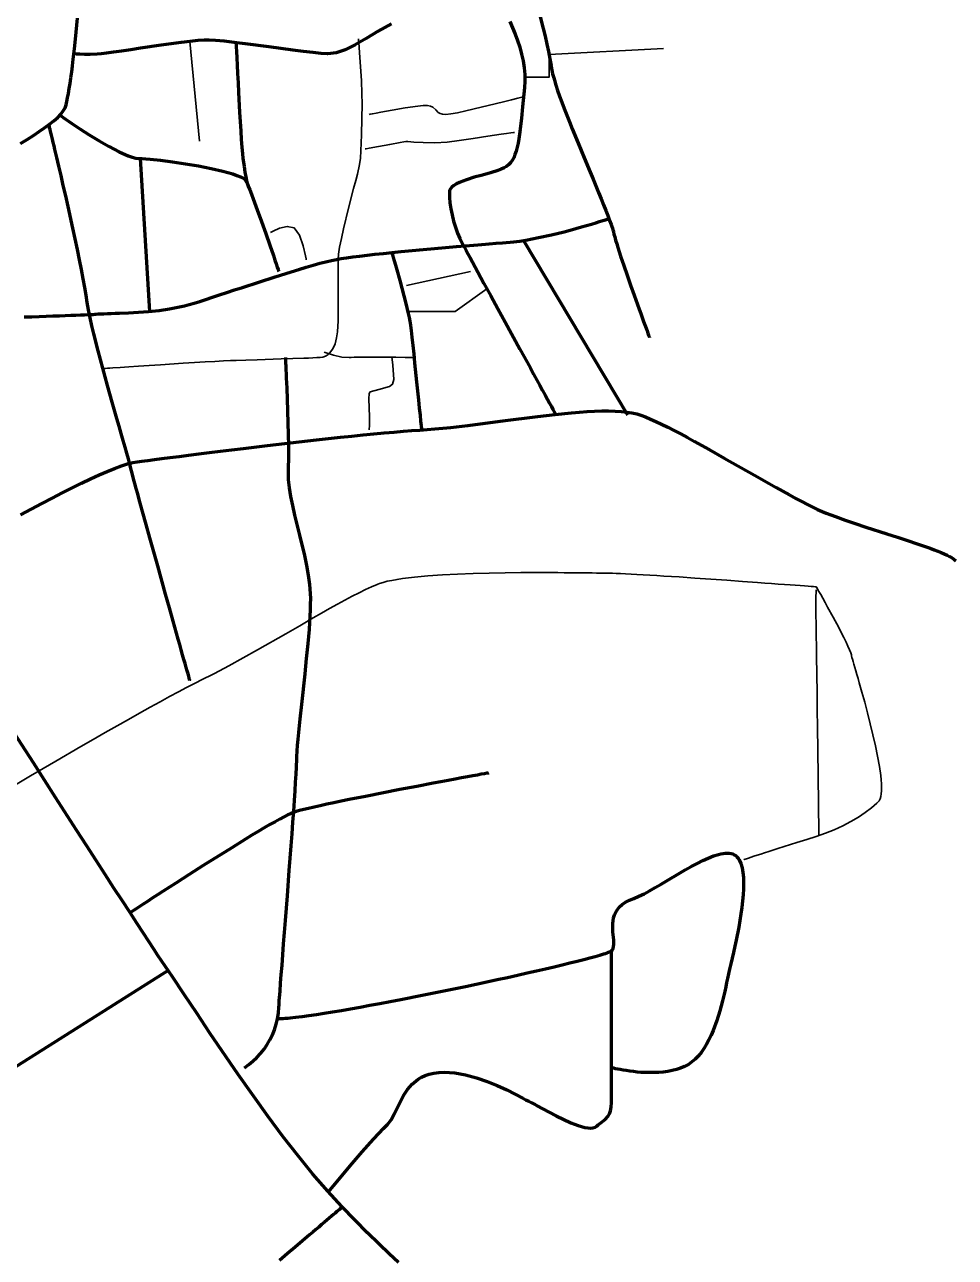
# Model space of a CAD drawing. Header units: inches. Extents: x -107 to 376, y -240 to 294.
# Drawn here: x 121.1 to 160.8, y 125 to 177.6 of the extents above; entities that cross this region are included whole.
import ezdxf

# ---------------------------------------------------------------- set-up
doc = ezdxf.new("R2010")
doc.units = ezdxf.units.IN
doc.header["$MEASUREMENT"] = 0
for name, color, linetype in [('Routes 2', 7, 'Continuous'), ('Routes 3', 7, 'Continuous'), ('Routes 4', 7, 'Continuous')]:
    doc.layers.add(name, color=color, linetype=linetype)

msp = doc.modelspace()

# ---------------------------------------------------------------- linework, layer by layer
at = {"layer": 'Routes 2', "color": 7, "lineweight": 106, "true_color": 0xffffff}
msp.add_lwpolyline([(137.04, 124.808), (136.651, 125.17), (136.213, 125.59), (135.729, 126.068), (135.201, 126.604), (134.633, 127.199), (134.027, 127.853), (133.397, 128.573), (132.758, 129.354), (132.114, 130.183), (131.471, 131.047), (130.205, 132.829), (129.001, 134.596), (128.435, 135.442), (127.899, 136.245), (127.398, 136.993), (126.932, 137.681), (126.784, 137.903), (126.603, 138.177), (126.39, 138.501), (126.147, 138.873), (125.876, 139.29), (125.577, 139.749), (125.254, 140.249), (124.906, 140.786), (124.537, 141.358), (124.147, 141.963), (123.738, 142.598), (123.312, 143.26), (122.415, 144.657), (121.468, 146.133), (120.483, 147.669)], dxfattribs=at)
at = {"layer": 'Routes 3', "color": 7, "lineweight": 70, "true_color": 0xffffff}
for points in [[(120.919, 172.562), (121.2, 172.736), (121.467, 172.905), (121.716, 173.069), (121.947, 173.229), (122.157, 173.383), (122.343, 173.533), (122.505, 173.678), (122.639, 173.818), (122.745, 173.953), (122.819, 174.083), (122.861, 174.209), (122.893, 174.351), (122.926, 174.515), (122.961, 174.701), (122.996, 174.906), (123.031, 175.129), (123.067, 175.367), (123.102, 175.62), (123.137, 175.884), (123.172, 176.158), (123.237, 176.729), (123.296, 177.318), (123.347, 177.909)], [(143.042, 178.146), (143.215, 177.477), (143.297, 177.14), (143.375, 176.808), (143.445, 176.486), (143.507, 176.179), (143.534, 176.033), (143.558, 175.892), (143.578, 175.758), (143.589, 175.691), (143.603, 175.617), (143.621, 175.538), (143.642, 175.453), (143.666, 175.362), (143.694, 175.265), (143.758, 175.057), (143.833, 174.831), (143.919, 174.587), (144.013, 174.329), (144.116, 174.057), (144.225, 173.774), (144.34, 173.482), (144.46, 173.183), (144.71, 172.57), (144.967, 171.95), (145.222, 171.339), (145.346, 171.041), (145.466, 170.751), (145.582, 170.471), (145.692, 170.203), (145.795, 169.948), (145.89, 169.708), (145.976, 169.486), (146.052, 169.283), (146.118, 169.102), (146.146, 169.019), (146.171, 168.943), (146.192, 168.873), (146.21, 168.809), (146.238, 168.698), (146.27, 168.576), (146.309, 168.438), (146.354, 168.285), (146.405, 168.12), (146.461, 167.943), (146.522, 167.756), (146.586, 167.561), (146.654, 167.359), (146.797, 166.94), (146.946, 166.514), (147.096, 166.091), (147.241, 165.684), (147.311, 165.491), (147.378, 165.306), (147.441, 165.132), (147.501, 164.969), (147.555, 164.82), (147.605, 164.685), (147.648, 164.567), (147.685, 164.467), (147.715, 164.387), (147.737, 164.327), (147.75, 164.29), (147.754, 164.281), (147.755, 164.278)], [(136.742, 177.673), (136.174, 177.356), (135.659, 177.05), (135.192, 176.778), (134.768, 176.562), (134.38, 176.426), (134.014, 176.391), (133.752, 176.408), (133.406, 176.443), (132.994, 176.491), (132.53, 176.55), (131.517, 176.683), (130.498, 176.816), (130.028, 176.875), (129.604, 176.923), (129.245, 176.957), (128.967, 176.975), (128.752, 176.974), (128.48, 176.954), (128.148, 176.92), (127.77, 176.874), (126.924, 176.757), (126.045, 176.626), (125.624, 176.563), (125.232, 176.506), (124.883, 176.456), (124.589, 176.417), (124.362, 176.392), (124.192, 176.379), (123.893, 176.365), (123.646, 176.363), (123.452, 176.368), (123.312, 176.377), (123.227, 176.385), (123.199, 176.389)], [(141.792, 177.766), (141.91, 177.503), (142.022, 177.231), (142.125, 176.952), (142.218, 176.667), (142.298, 176.378), (142.362, 176.087), (142.409, 175.796), (142.434, 175.506), (142.438, 175.22), (142.416, 174.938), (142.386, 174.662), (142.334, 174.133), (142.286, 173.637), (142.237, 173.18), (142.209, 172.967), (142.179, 172.766), (142.145, 172.576), (142.107, 172.4), (142.063, 172.237), (142.014, 172.088), (141.958, 171.954), (141.895, 171.835), (141.824, 171.732), (141.744, 171.645), (141.654, 171.576), (141.55, 171.519), (141.427, 171.465), (141.288, 171.413), (140.973, 171.314), (140.628, 171.217), (140.275, 171.119), (139.939, 171.015), (139.785, 170.96), (139.643, 170.901), (139.516, 170.839), (139.408, 170.773), (139.321, 170.703), (139.259, 170.627), (139.224, 170.546), (139.214, 170.458), (139.216, 170.257), (139.237, 170.029), (139.275, 169.78), (139.33, 169.519), (139.397, 169.254), (139.476, 168.992), (139.564, 168.742), (139.659, 168.511), (139.761, 168.302), (139.802, 168.225), (139.857, 168.123), (139.925, 167.997), (140.005, 167.849), (140.096, 167.681), (140.198, 167.494), (140.309, 167.29), (140.429, 167.07), (140.557, 166.835), (140.691, 166.589), (140.978, 166.064), (141.281, 165.509), (141.595, 164.935), (142.224, 163.784), (142.527, 163.231), (142.672, 162.967), (142.811, 162.711), (142.945, 162.468), (143.071, 162.237), (143.19, 162.02), (143.3, 161.82), (143.4, 161.637), (143.489, 161.473), (143.567, 161.331), (143.633, 161.21), (143.686, 161.114), (143.725, 161.043), (143.749, 160.999), (143.757, 160.984)], [(130.117, 176.864), (130.117, 176.852), (130.119, 176.819), (130.125, 176.69), (130.134, 176.488), (130.146, 176.224), (130.161, 175.907), (130.179, 175.548), (130.198, 175.157), (130.219, 174.745), (130.266, 173.899), (130.315, 173.091), (130.339, 172.727), (130.364, 172.404), (130.387, 172.132), (130.41, 171.921), (130.454, 171.601), (130.495, 171.342), (130.533, 171.137), (130.566, 170.983), (130.594, 170.872), (130.615, 170.8), (130.629, 170.761), (130.634, 170.75)], [(122.601, 173.776), (122.617, 173.764), (122.665, 173.73), (122.741, 173.676), (122.843, 173.605), (122.968, 173.518), (123.114, 173.419), (123.457, 173.189), (123.85, 172.936), (124.273, 172.676), (124.705, 172.428), (125.125, 172.211), (125.511, 172.043), (125.684, 171.983), (125.842, 171.942), (126.11, 171.92), (126.268, 171.912), (126.453, 171.898), (126.893, 171.852), (127.401, 171.786), (128.509, 171.606), (129.053, 171.497), (129.552, 171.381), (129.978, 171.261), (130.154, 171.2), (130.302, 171.139), (130.417, 171.079), (130.497, 171.02), (130.539, 170.959), (130.582, 170.869), (130.636, 170.745), (130.699, 170.589), (130.77, 170.406), (130.848, 170.201), (131.018, 169.738), (131.199, 169.231), (131.382, 168.715), (131.554, 168.22), (131.707, 167.778), (131.772, 167.588), (131.829, 167.423), (131.875, 167.288), (131.91, 167.186), (131.931, 167.122), (131.939, 167.1)], [(128.149, 149.637), (128.146, 149.65), (128.135, 149.687), (128.118, 149.748), (128.094, 149.831), (128.065, 149.935), (128.03, 150.06), (127.989, 150.204), (127.943, 150.366), (127.892, 150.545), (127.837, 150.74), (127.778, 150.949), (127.715, 151.173), (127.649, 151.409), (127.579, 151.657), (127.431, 152.182), (127.273, 152.741), (127.11, 153.325), (126.772, 154.531), (126.603, 155.136), (126.437, 155.731), (126.277, 156.307), (126.125, 156.855), (126.054, 157.116), (125.985, 157.367), (125.919, 157.607), (125.857, 157.834), (125.799, 158.048), (125.745, 158.248), (125.696, 158.432), (125.652, 158.599), (125.613, 158.749), (125.579, 158.88), (125.522, 159.105), (125.457, 159.346), (125.385, 159.609), (125.305, 159.89), (125.219, 160.189), (125.128, 160.503), (125.033, 160.831), (124.832, 161.519), (124.626, 162.238), (124.226, 163.709), (124.047, 164.432), (123.966, 164.784), (123.892, 165.127), (123.826, 165.458), (123.769, 165.777), (123.721, 166.085), (123.665, 166.419), (123.599, 166.786), (123.524, 167.183), (123.44, 167.603), (123.35, 168.041), (123.155, 168.953), (122.95, 169.876), (122.847, 170.33), (122.746, 170.771), (122.648, 171.194), (122.554, 171.595), (122.466, 171.967), (122.386, 172.307), (122.349, 172.463), (122.314, 172.609), (122.281, 172.744), (122.252, 172.867), (122.225, 172.979), (122.201, 173.077), (122.181, 173.162), (122.163, 173.233), (122.15, 173.29), (122.14, 173.331), (122.133, 173.356), (122.131, 173.365)], [(126.022, 171.921), (126.429, 165.397)], [(121.08, 165.159), (121.404, 165.17), (121.717, 165.18), (122.018, 165.191), (122.304, 165.201), (122.576, 165.211), (122.831, 165.22), (123.067, 165.229), (123.284, 165.237), (123.48, 165.245), (123.653, 165.253), (123.802, 165.26), (123.925, 165.266), (124.021, 165.271), (124.088, 165.276), (124.133, 165.28), (124.233, 165.287), (124.349, 165.293), (124.481, 165.299), (124.627, 165.304), (124.787, 165.309), (124.958, 165.314), (125.14, 165.32), (125.531, 165.336), (125.95, 165.36), (126.386, 165.393), (126.831, 165.44), (127.275, 165.503), (127.706, 165.585), (127.915, 165.634), (128.117, 165.689), (128.33, 165.752), (128.568, 165.826), (128.829, 165.91), (129.111, 166.001), (129.411, 166.099), (129.726, 166.202), (130.053, 166.31), (130.39, 166.422), (131.779, 166.875), (132.46, 167.09), (132.788, 167.191), (133.103, 167.285), (133.404, 167.371), (133.687, 167.449), (133.949, 167.517), (134.189, 167.573), (134.402, 167.617), (134.602, 167.652), (134.833, 167.686), (135.096, 167.722), (135.387, 167.759), (135.704, 167.797), (136.042, 167.835), (136.399, 167.873), (136.77, 167.912), (137.154, 167.95), (137.943, 168.026), (138.741, 168.099), (139.519, 168.166), (139.894, 168.198), (140.253, 168.228), (140.595, 168.255), (140.915, 168.28), (141.211, 168.303), (141.479, 168.323), (141.961, 168.366), (142.215, 168.399), (142.477, 168.441), (143.02, 168.544), (143.57, 168.666), (144.108, 168.798), (144.366, 168.866), (144.615, 168.934), (144.851, 169), (145.072, 169.063), (145.276, 169.123), (145.461, 169.178), (145.624, 169.228), (145.762, 169.271), (145.874, 169.306), (145.957, 169.332), (146.008, 169.349), (146.021, 169.353), (146.026, 169.355)], [(142.376, 168.425), (146.814, 160.984)], [(136.755, 167.91), (136.763, 167.885), (136.784, 167.813), (136.816, 167.701), (136.859, 167.552), (136.91, 167.373), (136.968, 167.17), (137.096, 166.711), (137.355, 165.737), (137.458, 165.311), (137.497, 165.131), (137.525, 164.982), (137.55, 164.814), (137.58, 164.58), (137.614, 164.292), (137.652, 163.959), (137.693, 163.592), (137.734, 163.203), (137.819, 162.395), (137.897, 161.621), (137.932, 161.273), (137.963, 160.964), (137.988, 160.706), (138.008, 160.508), (138.02, 160.382), (138.023, 160.349), (138.024, 160.337)], [(130.469, 133.116), (130.658, 133.248), (130.837, 133.393), (131.005, 133.552), (131.163, 133.724), (131.308, 133.907), (131.441, 134.101), (131.56, 134.306), (131.665, 134.519), (131.754, 134.741), (131.827, 134.97), (131.883, 135.206), (131.922, 135.447), (131.942, 135.699), (131.947, 135.78), (131.954, 135.876), (131.961, 135.986), (131.97, 136.108), (131.991, 136.391), (132.015, 136.72), (132.044, 137.09), (132.075, 137.497), (132.109, 137.936), (132.145, 138.403), (132.183, 138.893), (132.223, 139.401), (132.305, 140.457), (132.387, 141.532), (132.467, 142.592), (132.505, 143.104), (132.54, 143.599), (132.574, 144.071), (132.605, 144.517), (132.632, 144.931), (132.656, 145.31), (132.676, 145.648), (132.691, 145.941), (132.697, 146.07), (132.702, 146.185), (132.711, 146.399), (132.724, 146.63), (132.742, 146.878), (132.763, 147.141), (132.788, 147.418), (132.847, 148.005), (132.914, 148.628), (133.058, 149.93), (133.127, 150.582), (133.189, 151.219), (133.241, 151.827), (133.261, 152.116), (133.278, 152.393), (133.289, 152.657), (133.296, 152.906), (133.298, 153.137), (133.293, 153.351), (133.264, 153.736), (133.21, 154.135), (133.136, 154.549), (133.046, 154.975), (132.839, 155.842), (132.629, 156.696), (132.535, 157.106), (132.455, 157.498), (132.394, 157.867), (132.357, 158.209), (132.348, 158.517), (132.355, 158.663), (132.359, 158.828), (132.362, 159.012), (132.364, 159.212), (132.361, 159.654), (132.353, 160.136), (132.341, 160.641), (132.308, 161.652), (132.29, 162.122), (132.281, 162.341), (132.273, 162.546), (132.265, 162.735), (132.257, 162.906), (132.25, 163.056), (132.244, 163.184), (132.24, 163.288), (132.236, 163.364), (132.234, 163.412), (132.233, 163.428)], [(120.925, 156.721), (121.829, 157.202), (122.271, 157.432), (122.703, 157.654), (123.122, 157.865), (123.526, 158.063), (123.912, 158.247), (124.278, 158.415), (124.62, 158.564), (124.936, 158.694), (125.224, 158.801), (125.357, 158.846), (125.481, 158.885), (125.597, 158.918), (125.705, 158.944), (125.894, 158.976), (125.992, 158.989), (126.101, 159.003), (126.349, 159.035), (126.634, 159.072), (126.953, 159.113), (127.305, 159.158), (127.686, 159.207), (128.093, 159.258), (128.524, 159.312), (128.977, 159.369), (129.447, 159.427), (129.934, 159.487), (130.433, 159.547), (131.459, 159.671), (133.547, 159.911), (134.565, 160.023), (135.058, 160.075), (135.536, 160.124), (135.998, 160.17), (136.44, 160.212), (136.859, 160.249), (137.253, 160.282), (137.619, 160.31), (137.954, 160.333), (138.27, 160.354), (138.597, 160.38), (138.935, 160.411), (139.281, 160.447), (139.998, 160.53), (140.737, 160.624), (141.489, 160.723), (142.992, 160.917), (143.723, 161.002), (144.427, 161.072), (144.767, 161.1), (145.095, 161.122), (145.413, 161.138), (145.717, 161.147), (146.008, 161.149), (146.283, 161.142), (146.541, 161.127), (146.782, 161.102), (147.004, 161.067), (147.206, 161.021), (147.389, 160.964), (147.582, 160.891), (147.794, 160.803), (148.023, 160.7), (148.268, 160.584), (148.528, 160.456), (148.8, 160.317), (149.084, 160.169), (149.377, 160.012), (149.679, 159.847), (150.303, 159.5), (150.944, 159.138), (152.23, 158.403), (152.851, 158.05), (153.152, 157.881), (153.443, 157.718), (153.724, 157.563), (153.994, 157.418), (154.25, 157.282), (154.492, 157.157), (154.717, 157.045), (154.925, 156.946), (155.114, 156.862), (155.295, 156.788), (155.681, 156.638), (156.094, 156.488), (156.528, 156.338), (156.976, 156.189), (157.884, 155.896), (158.33, 155.754), (158.761, 155.615), (159.17, 155.48), (159.55, 155.35), (159.727, 155.287), (159.894, 155.226), (160.051, 155.166), (160.195, 155.107), (160.327, 155.05), (160.446, 154.995), (160.551, 154.942), (160.642, 154.89), (160.731, 154.828), (160.822, 154.755)], [(140.894, 145.697), (140.873, 145.693), (140.811, 145.682), (140.711, 145.664), (140.576, 145.639), (140.408, 145.608), (140.21, 145.572), (139.983, 145.53), (139.731, 145.483), (139.457, 145.432), (139.161, 145.377), (138.848, 145.318), (138.519, 145.256), (137.826, 145.124), (137.101, 144.985), (135.636, 144.699), (134.936, 144.558), (134.604, 144.49), (134.285, 144.423), (133.985, 144.359), (133.703, 144.298), (133.444, 144.24), (133.21, 144.186), (133.003, 144.136), (132.825, 144.09), (132.68, 144.05), (132.57, 144.014), (132.463, 143.972), (132.329, 143.909), (132.17, 143.829), (131.988, 143.731), (131.784, 143.618), (131.561, 143.491), (131.32, 143.35), (131.064, 143.199), (130.795, 143.037), (130.515, 142.867), (129.929, 142.506), (128.712, 141.742), (128.112, 141.36), (127.54, 140.993), (127.269, 140.819), (127.011, 140.653), (126.769, 140.496), (126.543, 140.35), (126.336, 140.215), (126.151, 140.094), (125.988, 139.988), (125.85, 139.898), (125.74, 139.826), (125.659, 139.773), (125.608, 139.74), (125.591, 139.728)], [(131.883, 135.211), (131.955, 135.212), (132.034, 135.215), (132.121, 135.22), (132.216, 135.226), (132.318, 135.235), (132.428, 135.246), (132.668, 135.272), (132.935, 135.306), (133.226, 135.346), (133.541, 135.393), (133.877, 135.445), (134.233, 135.503), (134.607, 135.566), (134.998, 135.634), (135.403, 135.706), (135.822, 135.783), (136.252, 135.863), (136.691, 135.946), (137.139, 136.032), (138.052, 136.212), (138.977, 136.399), (139.901, 136.59), (140.81, 136.783), (141.255, 136.879), (141.691, 136.974), (142.116, 137.068), (142.53, 137.161), (142.93, 137.252), (143.314, 137.34), (143.682, 137.426), (144.03, 137.509), (144.358, 137.589), (144.664, 137.665), (144.946, 137.736), (145.203, 137.804), (145.432, 137.866), (145.536, 137.896), (145.633, 137.924), (145.722, 137.951), (145.803, 137.976), (145.876, 137.999), (145.941, 138.022), (145.997, 138.042), (146.045, 138.061), (146.084, 138.079), (146.113, 138.094), (146.134, 138.108), (146.146, 138.121), (146.168, 138.148), (146.2, 138.212), (146.219, 138.287), (146.229, 138.371), (146.229, 138.465), (146.224, 138.566), (146.215, 138.674), (146.193, 138.905), (146.182, 139.149), (146.186, 139.273), (146.199, 139.398), (146.223, 139.521), (146.261, 139.643), (146.315, 139.761), (146.386, 139.875), (146.478, 139.983), (146.592, 140.085), (146.73, 140.18), (146.809, 140.224), (146.894, 140.265), (147.087, 140.343), (147.298, 140.435), (147.521, 140.545), (147.756, 140.669), (147.999, 140.806), (148.249, 140.951), (149.279, 141.561), (149.534, 141.704), (149.784, 141.839), (150.028, 141.961), (150.262, 142.067), (150.485, 142.155), (150.696, 142.222), (150.795, 142.246), (150.891, 142.263), (150.983, 142.274), (151.07, 142.277), (151.152, 142.272), (151.23, 142.26), (151.302, 142.239), (151.369, 142.209), (151.43, 142.17), (151.485, 142.121), (151.534, 142.062), (151.577, 141.993), (151.647, 141.833), (151.699, 141.651), (151.736, 141.45), (151.759, 141.232), (151.768, 140.999), (151.765, 140.753), (151.751, 140.496), (151.727, 140.23), (151.695, 139.957), (151.655, 139.68), (151.559, 139.121), (151.447, 138.568), (151.389, 138.299), (151.331, 138.038), (151.273, 137.788), (151.218, 137.549), (151.166, 137.325), (151.119, 137.117), (151.078, 136.928), (151.041, 136.752), (151.002, 136.568), (150.961, 136.375), (150.866, 135.971), (150.755, 135.55), (150.623, 135.126), (150.469, 134.71), (150.383, 134.508), (150.289, 134.313), (150.189, 134.126), (150.08, 133.949), (149.964, 133.782), (149.839, 133.628), (149.706, 133.488), (149.564, 133.363), (149.412, 133.255), (149.25, 133.165), (149.079, 133.095), (148.9, 133.038), (148.716, 132.993), (148.528, 132.959), (148.338, 132.934), (148.147, 132.917), (147.957, 132.909), (147.769, 132.907), (147.404, 132.92), (147.231, 132.934), (147.065, 132.951), (146.908, 132.971), (146.761, 132.992), (146.627, 133.014), (146.506, 133.036), (146.399, 133.057), (146.309, 133.076), (146.236, 133.092), (146.183, 133.105), (146.15, 133.113), (146.138, 133.116)], [(134.056, 127.822), (134.265, 128.074), (134.493, 128.348), (134.984, 128.931), (135.492, 129.521), (135.74, 129.803), (135.978, 130.067), (136.201, 130.307), (136.403, 130.517), (136.581, 130.696), (136.732, 130.899), (136.866, 131.135), (136.992, 131.392), (137.265, 131.928), (137.432, 132.186), (137.634, 132.421), (137.882, 132.624), (138.026, 132.709), (138.185, 132.782), (138.36, 132.842), (138.554, 132.886), (138.766, 132.914), (138.987, 132.924), (139.442, 132.896), (139.907, 132.813), (140.371, 132.687), (140.825, 132.53), (141.26, 132.353), (141.664, 132.169), (142.029, 131.988), (142.344, 131.823), (142.48, 131.75), (142.6, 131.686), (142.703, 131.631), (142.787, 131.587), (142.869, 131.545), (142.966, 131.492), (143.199, 131.365), (143.471, 131.217), (143.771, 131.06), (144.402, 130.764), (144.707, 130.649), (144.989, 130.572), (145.116, 130.551), (145.234, 130.544), (145.338, 130.552), (145.429, 130.577), (145.505, 130.619), (145.566, 130.675), (145.677, 130.771), (145.861, 130.914), (145.996, 131.055), (146.045, 131.149), (146.084, 131.271), (146.112, 131.43), (146.13, 131.635), (146.138, 131.896), (146.138, 132.053), (146.138, 132.251), (146.138, 132.492), (146.138, 132.772), (146.138, 133.085), (146.138, 133.425), (146.138, 134.165), (146.138, 134.949), (146.138, 135.733), (146.138, 136.473), (146.138, 136.812), (146.138, 137.124), (146.138, 137.403), (146.138, 137.644), (146.138, 137.841), (146.138, 137.988), (146.138, 138.08), (146.138, 138.112)], [(127.218, 137.26), (111.243, 127.182), (100.307, 121.297)], [(134.653, 127.178), (134.648, 127.173), (134.633, 127.16), (134.608, 127.139), (134.573, 127.11), (134.53, 127.072), (134.477, 127.027), (134.416, 126.975), (134.346, 126.916), (134.269, 126.849), (134.183, 126.776), (134.09, 126.696), (133.989, 126.611), (133.882, 126.519), (133.767, 126.421), (133.647, 126.318), (133.52, 126.21), (133.387, 126.096), (133.248, 125.978), (132.954, 125.728), (132.641, 125.462), (132.311, 125.181), (131.965, 124.888)]]:
    msp.add_lwpolyline(points, dxfattribs=at)
at = {"layer": 'Routes 4', "color": 7, "lineweight": 35, "true_color": 0xffffff}
for points in [[(135.334, 177.028), (135.338, 176.984), (135.349, 176.86), (135.364, 176.671), (135.383, 176.431), (135.426, 175.852), (135.465, 175.237), (135.487, 174.698), (135.489, 174.242), (135.485, 173.629), (135.472, 172.93), (135.442, 172.244), (135.418, 171.936), (135.387, 171.667), (135.298, 171.258), (135.224, 170.984), (135.131, 170.638), (134.915, 169.807), (134.699, 168.923), (134.607, 168.511), (134.533, 168.145), (134.485, 167.844), (134.467, 167.629), (134.467, 167.508), (134.467, 167.368), (134.467, 167.042), (134.467, 166.672), (134.467, 166.283), (134.467, 165.897), (134.467, 165.536), (134.467, 165.224), (134.467, 165.093), (134.467, 164.982), (134.462, 164.765), (134.443, 164.521), (134.404, 164.267), (134.339, 164.019), (134.242, 163.795), (134.107, 163.611), (134.024, 163.539), (133.93, 163.483), (133.823, 163.445), (133.703, 163.428), (133.562, 163.422), (133.397, 163.415), (133.209, 163.407), (133.002, 163.399), (132.542, 163.383), (132.042, 163.366), (131.016, 163.333), (130.539, 163.319), (130.117, 163.307), (130.01, 163.303), (129.883, 163.298), (129.577, 163.283), (129.209, 163.263), (128.793, 163.24), (128.341, 163.213), (127.864, 163.183), (126.885, 163.121), (126.408, 163.09), (125.955, 163.06), (125.538, 163.032), (125.17, 163.008), (124.863, 162.987), (124.736, 162.978), (124.628, 162.971), (124.542, 162.965), (124.478, 162.961), (124.439, 162.958), (124.426, 162.957)], [(128.558, 172.655), (128.149, 176.92)], [(148.343, 176.624), (143.47, 176.363), (143.47, 175.389), (142.436, 175.389)], [(142.376, 174.555), (142.359, 174.551), (142.311, 174.538), (142.132, 174.491), (141.862, 174.422), (141.522, 174.335), (139.913, 173.951), (139.56, 173.877), (139.272, 173.826), (139.067, 173.802), (138.922, 173.808), (138.817, 173.836), (138.741, 173.882), (138.632, 174), (138.507, 174.117), (138.411, 174.16), (138.278, 174.184), (138.097, 174.184), (137.865, 174.16), (137.333, 174.083), (136.78, 173.989), (136.286, 173.898), (136.086, 173.859), (135.931, 173.829), (135.83, 173.809), (135.795, 173.801)], [(141.995, 173.037), (141.954, 173.031), (141.837, 173.014), (141.658, 172.989), (141.427, 172.955), (140.86, 172.872), (140.232, 172.777), (139.639, 172.684), (139.122, 172.613), (138.593, 172.59), (138.097, 172.6), (137.694, 172.626), (137.443, 172.649), (137.37, 172.652), (137.274, 172.634), (137.114, 172.605), (136.673, 172.524), (136.185, 172.434), (135.79, 172.361), (135.67, 172.339), (135.627, 172.331)], [(133.107, 167.591), (133.099, 167.641), (133.075, 167.774), (132.978, 168.192), (132.819, 168.652), (132.6, 168.959), (132.302, 169.021), (131.969, 168.942), (131.698, 168.822), (131.586, 168.76)], [(137.39, 166.502), (140.112, 167.1)], [(140.815, 166.362), (139.465, 165.397), (137.437, 165.397)], [(137.71, 163.428), (137.683, 163.429), (137.605, 163.43), (137.484, 163.431), (137.327, 163.433), (136.926, 163.437), (136.456, 163.441), (135.97, 163.443), (135.52, 163.442), (135.158, 163.438), (135.027, 163.434), (134.937, 163.428), (134.623, 163.449), (134.276, 163.527), (133.995, 163.611), (133.91, 163.639), (133.879, 163.65)], [(136.755, 163.439), (136.773, 163.341), (136.808, 163.101), (136.84, 162.496), (136.789, 162.286), (136.658, 162.196), (136.212, 162.065), (135.837, 161.958), (135.789, 161.895), (135.785, 161.667), (135.801, 160.901), (135.805, 160.548), (135.795, 160.337)], [(120.279, 144.939), (121.348, 145.57), (122.428, 146.202), (123.497, 146.824), (124.022, 147.127), (124.537, 147.423), (125.04, 147.71), (125.527, 147.986), (125.997, 148.251), (126.447, 148.502), (126.875, 148.738), (127.278, 148.958), (127.653, 149.16), (127.998, 149.342), (128.31, 149.503), (128.453, 149.575), (128.587, 149.642), (129.19, 149.945), (129.801, 150.267), (131.031, 150.947), (132.242, 151.642), (132.83, 151.982), (133.401, 152.312), (133.757, 152.516), (134.103, 152.712), (134.437, 152.898), (134.759, 153.074), (135.067, 153.238), (135.361, 153.388), (135.638, 153.523), (135.898, 153.642), (136.139, 153.744), (136.168, 153.756), (136.232, 153.78), (136.388, 153.829), (136.566, 153.876), (136.764, 153.918), (136.981, 153.958), (137.216, 153.994), (137.466, 154.028), (137.732, 154.058), (138.011, 154.086), (138.303, 154.111), (138.917, 154.153), (139.564, 154.186), (140.233, 154.211), (141.596, 154.241), (142.268, 154.247), (142.919, 154.25), (143.539, 154.248), (143.835, 154.247), (144.118, 154.245), (144.388, 154.243), (144.644, 154.24), (144.884, 154.238), (145.107, 154.235), (145.311, 154.233), (145.496, 154.231), (145.659, 154.229), (145.8, 154.228), (146.03, 154.227), (146.169, 154.223), (146.333, 154.217), (146.522, 154.209), (146.733, 154.199), (146.965, 154.187), (147.216, 154.173), (147.483, 154.158), (147.766, 154.141), (148.063, 154.123), (148.371, 154.103), (149.017, 154.061), (149.689, 154.015), (151.058, 153.92), (151.727, 153.872), (152.367, 153.826), (152.672, 153.803), (152.964, 153.782), (153.242, 153.762), (153.505, 153.742), (153.749, 153.724), (153.974, 153.707), (154.178, 153.692), (154.359, 153.678), (154.516, 153.667), (154.646, 153.657), (154.748, 153.649), (154.82, 153.643), (154.861, 153.64), (154.87, 153.639), (154.875, 153.631), (154.885, 153.612), (154.923, 153.545), (154.981, 153.443), (155.055, 153.311), (155.143, 153.153), (155.244, 152.973), (155.352, 152.776), (155.586, 152.347), (155.823, 151.903), (155.936, 151.686), (156.041, 151.479), (156.137, 151.285), (156.22, 151.109), (156.288, 150.956), (156.337, 150.83), (156.366, 150.735), (156.376, 150.693), (156.391, 150.632), (156.413, 150.551), (156.441, 150.452), (156.474, 150.336), (156.512, 150.204), (156.554, 150.058), (156.6, 149.897), (156.65, 149.724), (156.702, 149.54), (156.815, 149.142), (156.933, 148.712), (157.054, 148.26), (157.173, 147.794), (157.393, 146.859), (157.485, 146.408), (157.56, 145.98), (157.615, 145.585), (157.634, 145.403), (157.646, 145.232), (157.651, 145.074), (157.649, 144.929), (157.639, 144.8), (157.62, 144.687), (157.592, 144.591), (157.555, 144.513), (157.456, 144.405), (157.225, 144.203), (156.96, 144.004), (156.665, 143.809), (156.344, 143.622), (155.999, 143.443), (155.635, 143.275), (155.254, 143.121), (154.861, 142.981), (154.459, 142.858), (154.045, 142.736), (153.221, 142.477), (152.839, 142.352), (152.662, 142.294), (152.496, 142.238), (152.343, 142.186), (152.205, 142.139), (152.083, 142.097), (151.979, 142.062), (151.896, 142.033), (151.834, 142.011), (151.796, 141.998), (151.783, 141.993)], [(154.98, 143.051), (154.98, 143.058), (154.979, 143.077), (154.979, 143.108), (154.978, 143.152), (154.978, 143.207), (154.977, 143.273), (154.976, 143.349), (154.975, 143.436), (154.974, 143.533), (154.972, 143.64), (154.969, 143.879), (154.966, 144.153), (154.962, 144.456), (154.958, 144.786), (154.953, 145.141), (154.949, 145.516), (154.944, 145.908), (154.938, 146.315), (154.933, 146.733), (154.922, 147.591), (154.91, 148.455), (154.899, 149.301), (154.893, 149.709), (154.888, 150.103), (154.883, 150.48), (154.877, 150.837), (154.872, 151.17), (154.868, 151.476), (154.863, 151.753), (154.859, 151.996), (154.858, 152.105), (154.856, 152.203), (154.854, 152.292), (154.853, 152.371), (154.851, 152.44), (154.85, 152.497), (154.848, 152.542), (154.847, 152.576), (154.842, 152.787), (154.842, 152.973), (154.845, 153.133), (154.85, 153.265), (154.857, 153.37), (154.863, 153.446), (154.868, 153.492), (154.869, 153.507)]]:
    msp.add_lwpolyline(points, dxfattribs=at)

doc.saveas('drawing.dxf')
